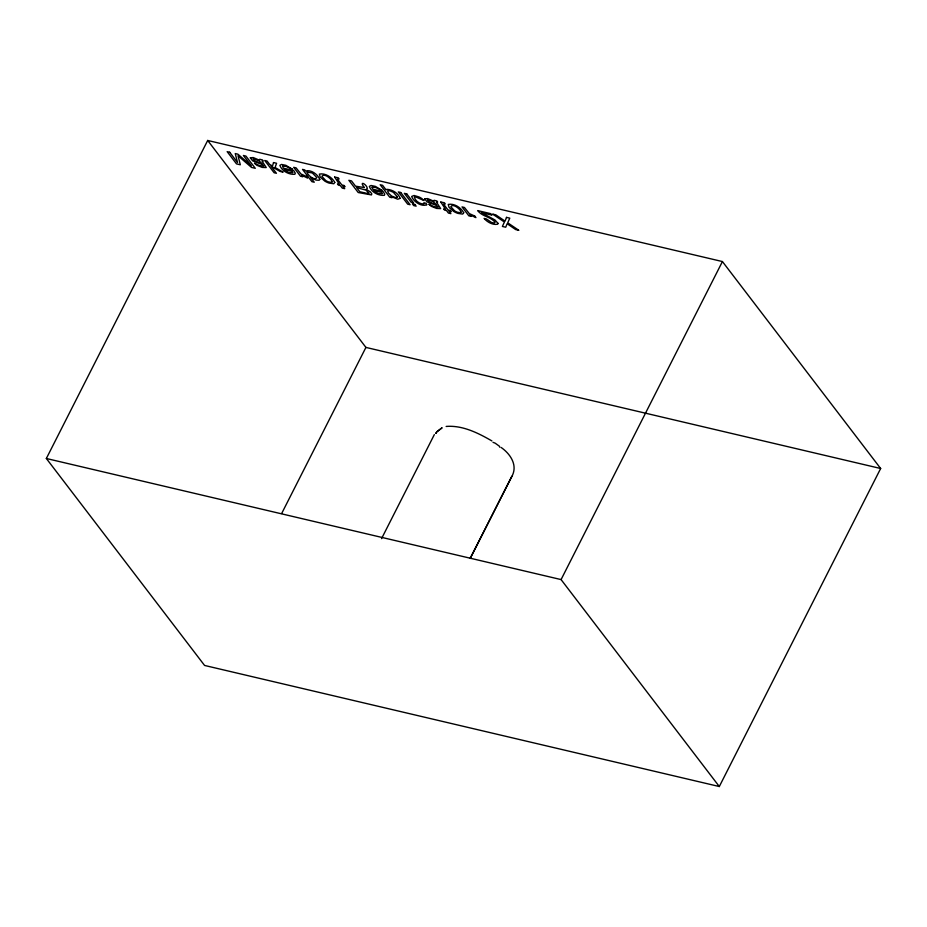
<?xml version="1.0" encoding="UTF-8"?>
<svg xmlns="http://www.w3.org/2000/svg" width="927" height="927" viewBox="0 0 927 927"><rect width="100%" height="100%" fill="white"/><g stroke="black" fill="none" stroke-linecap="round" stroke-linejoin="round"><path stroke-width="1.39" d="M46.35 458.494L207.694 140.464L722.423 261.553L880.65 468.506L719.306 786.536L204.577 665.447L46.35 458.494L561.078 579.584L719.306 786.536M281.657 513.512L365.922 347.416L207.694 140.464M381.565 538.61L434.334 434.601M470.163 558.46L511.831 476.304M561.078 579.584L722.423 261.553M470.383 558.066L512.608 474.948C517.405 464.091 509.769 453.5 501.159 447.474M441.727 428.065L436.594 431.994L442.086 427.81M446.154 426.443C462.515 425.111 478.123 432.99 491.913 440.939M365.922 347.416L880.65 468.506M499.78 447.243A5.585 1.912 26.9 0 0 499.213 446.084L495.285 443.245A5.585 1.912 26.9 0 0 493.037 442.376M334.786 182.399L333.824 183.755L329.131 183.106A7.207 2.468 26.9 0 1 324.74 181.055L320.174 177.034L319.351 174.102C325.238 172.839 332.028 177.184 334.786 182.399M463.697 212.723L462.724 214.079L458.042 213.43A7.207 2.468 26.9 0 1 453.639 211.379L449.074 207.358L448.251 204.427C454.137 203.175 460.939 207.509 463.697 212.723M282.631 166.188L283.268 168.123L293.72 170.58L295.296 173.256L294.832 174.276C289.004 174.832 281.785 171.02 279.884 165.342L281.541 164.438L285.84 165.307L292.619 169.351L285.898 166.327L282.631 166.188M372.098 187.231L372.735 189.178L383.199 191.634L384.775 194.311L384.311 195.33C378.471 195.887 371.263 192.063 369.363 186.397L371.02 185.493L375.308 186.362L382.098 190.406L375.365 187.37L372.098 187.231M497.95 223.314L497.706 224.218C492.758 225.261 487.289 222.121 484.079 218.413L486.513 218.981L491.507 222.48L494.079 223.025L495.099 222.295C490.789 216.628 481.994 216.605 477.729 210.603L490.823 213.685L491.901 215.099L481.484 212.654L494.96 219.977L497.95 223.314M397.382 196.906L396.177 197.764L391.576 196.037L388.39 192.99L387.637 190.869L389.885 190.765L393.349 192.306L397.382 196.906M250.325 157.81L252.642 160.846L262.214 164.45L263.743 166.072L259.467 165.585L254.438 163.164L256.883 165.296L262.214 167.405L266.269 167.578L262.051 161.124L263.28 161.031L262.434 159.919L259.699 159.27L259.502 160.232L253.245 157.544L250.325 157.81M424.728 198.841L427.046 201.866L436.617 205.481L438.147 207.092L433.871 206.617L428.842 204.183L431.287 206.327L436.617 208.436L440.673 208.61L436.455 202.156L437.683 202.063L436.837 200.95L434.103 200.302L433.906 201.263L427.648 198.575L424.728 198.841M307.231 172.028L307.15 172.538C308.007 175.724 315.25 181.136 316.86 177.555L312.341 172.99L307.231 172.028M426.721 204.716C421.785 207.15 413.442 201.692 411.658 196.454L414.079 195.481L418.934 196.941A5.991 2.051 26.9 0 1 422.179 198.865L424.056 200.568L415.655 196.895A3.604 1.228 26.9 0 0 414.369 197.289C415.435 201.113 419.919 204.288 423.906 203.928L423.836 202.781L426.165 203.337L426.721 204.716M273.523 162.561L272.515 166.014L269.618 164.392L267.057 161.043L264.751 160.498L274.114 172.746L276.42 173.279L270.985 166.176L280.035 171.414L283.106 172.132L275.087 167.509L276.582 163.279L273.523 162.561M506.501 217.37L505.076 221.171L495.806 214.855L492.608 214.102L504.415 222.028L502.399 226.443L505.725 227.231L507.139 223.72L515.667 229.572L518.83 230.313L507.706 222.804L509.792 218.146L506.501 217.37M332.144 181.796L331.472 182.399L328.517 181.901A3.998 1.367 26.9 0 1 325.597 180.406L321.912 176.397C323.72 172.689 331.449 178.517 332.144 181.796M461.043 212.132L460.371 212.723L457.428 212.237A3.998 1.367 26.9 0 1 454.497 210.742L450.812 206.721C452.619 203.025 460.36 208.842 461.043 212.132M319.792 179.49L319.039 180.255L316.107 180.093L310.846 177.775L314.241 182.213L311.912 181.669L302.526 169.386L304.74 169.908L305.609 171.043C310.858 169.293 317.949 174.392 319.792 179.49M400.128 198.366L397.764 199.224L391.124 196.547L392.028 197.729L389.699 197.184L380.186 184.74L382.584 185.307L386.072 189.861L386.837 189.34C392.283 189.537 398.355 193.117 400.128 198.366M436.455 432.434L435.91 433.303L436.455 432.434M368.853 193.094L367.428 193.476L359.78 191.727L356.582 187.544L366.014 190.151L368.853 193.094M292.677 172.596L288.564 172.364L284.241 169.328L292.167 171.194L292.677 172.596M382.156 193.639L378.031 193.407L373.72 190.383L381.646 192.248L382.156 193.639M364.334 187.555L355.528 186.165L351.507 180.916L348.853 180.29L358.216 192.526L371.495 194.925L371.773 193.801L370.255 191.831L366.211 189.305L367.324 188.424C366.663 184.033 358.494 180.081 364.334 187.555M253.268 158.899L254.693 160.927L261.947 163.569L258.645 160.452L253.268 158.899M427.66 199.931L429.097 201.947L436.35 204.6L433.048 201.483L427.66 199.931M334.624 177.069L339.421 184.38L337.486 183.928L338.425 185.157L340.36 185.609L342.26 188.1L344.693 188.668L342.781 186.176L345.064 186.709L344.126 185.493L341.843 184.948L337.393 179.131L339.143 178.969L338.239 177.787L334.624 177.069M440.777 202.04L445.574 209.351L443.639 208.899L444.578 210.128L446.513 210.58L448.413 213.071L450.846 213.639L448.935 211.147L451.217 211.68L450.279 210.464L447.996 209.931L443.546 204.102L445.296 203.94L444.392 202.758L440.777 202.04M306.362 176.443L300.939 173.952L296.084 167.868L293.685 167.312L300.51 176.234L302.793 176.767L301.611 175.226L307.579 178.019L306.362 176.443M474.705 216.049L469.282 213.558L464.427 207.474L462.028 206.906L468.853 215.84L471.136 216.373L469.954 214.832L475.91 217.625L474.705 216.049M229.687 152.248L227.161 151.657L236.512 163.894L240.313 164.786L238.019 155.759L251.518 167.428L255.273 168.308L245.922 156.072L243.395 155.481L251.344 165.817L237.868 154.172L235.249 153.558L237.521 162.561L229.687 152.248M400.731 192.492L398.332 191.924L407.695 204.172L410.093 204.728L400.731 192.492M406.768 193.917L404.334 193.337L411.125 202.225L413.558 202.793L406.768 193.917M414.832 204.45L412.388 203.882L413.685 205.574L416.13 206.153L414.832 204.45"/></g></svg>
